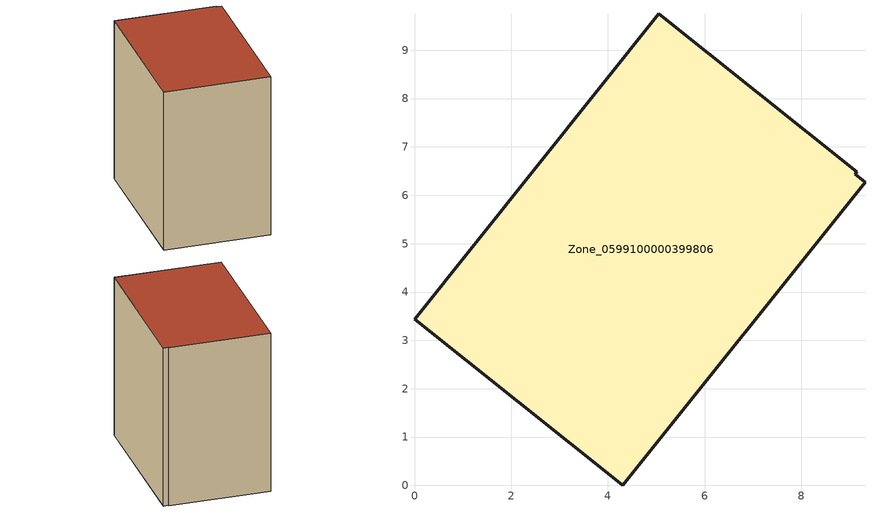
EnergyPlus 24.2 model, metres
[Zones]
Zone_0599100000399806
 floor ground (C_G): 9.15,6.49 9.11,6.44 9.31,6.27 4.31,0 0,3.43 5.05,9.76 z0.94
 wall outside (C_F): 9.15,6.49 5.05,9.76 0,3.43 4.31,0 9.31,6.27 9.11,6.44 9.15,6.49 z0.94:9.64
 roof outside (C_R): 9.11,6.44 9.15,6.49 5.05,9.76 0,3.43 4.31,0 9.31,6.27 z9.64
[BUILDING]
Pand.0599100000399806: North Axis=0; Terrain=City; Loads Convergence Tolerance Value=0.04; Temperature Convergence Tolerance Value=0.4; Solar Distribution=FullExterior; Maximum Number of Warmup Days=25; Minimum Number of Warmup Days=1
[Site:Location]
Rotterdam.The.Hague.AP_ZH_NLD Design_Conditions: Latitude=51.96; Longitude=4.45; Time Zone=1; Elevation=-4.5
[SITE:GROUNDTEMPERATURE:BUILDINGSURFACE]
18, 18, 18, 18, 18, 18, 18, 18, 18, 18, 18, 18
[MATERIAL] Thermal Absorptance=0.9; Solar Absorptance=0.7; Visible Absorptance=0.7
Name | Roughness | Thickness | Conductivity | Density | Specific Heat
G.TI.1992-2005 | MediumSmooth | 0.15 | 0.06 | 540 | 1210
F.TI.1992-2005 | Rough | 0.3 | 0.12 | 1920 | 840
R.TI.1992-2005 | MediumRough | 0.2 | 0.08 | 1500 | 1000
[CONSTRUCTION]
C_G: G.TI.1992-2005
C_F: F.TI.1992-2005
C_R: R.TI.1992-2005
[ZONE]
Zone_0599100000399806: Type=1; Multiplier=1; Ceiling Height=Autocalculate; Volume=Autocalculate; Floor Area=autocalculate; Part of Total Floor Area=Yes
[ZONEINFILTRATION:DESIGNFLOWRATE]
Infil_Zone_0599100000399806: Zone or ZoneList or Space or SpaceList=Zone_0599100000399806; Schedule=AlwaysOn; Design Flow Rate Calculation Method=Flow/Area; Flow Rate per Floor Area=0.0015; Constant Term Coefficient=1; Temperature Term Coefficient=0; Velocity Term Coefficient=0; Velocity Squared Term Coefficient=0
[HVACTEMPLATE:ZONE:IDEALLOADSAIRSYSTEM]
Zone_0599100000399806: Maximum Heating Supply Air Temperature=50; Minimum Cooling Supply Air Temperature=13; Maximum Heating Supply Air Humidity Ratio=0.0156; Minimum Cooling Supply Air Humidity Ratio=0.0077; Heating Limit=NoLimit; Cooling Limit=NoLimit; Dehumidification Control Type=ConstantSensibleHeatRatio; Cooling Sensible Heat Ratio=0.7; Dehumidification Setpoint=60; Humidification Control Type=None; Humidification Setpoint=30; Outdoor Air Method=None; Outdoor Air Flow Rate per Person=0.00944; Outdoor Air Flow Rate per Zone Floor Area=0; Outdoor Air Flow Rate per Zone=0; Demand Controlled Ventilation Type=None; Outdoor Air Economizer Type=NoEconomizer; Heat Recovery Type=None; Sensible Heat Recovery Effectiveness=0.7; Latent Heat Recovery Effectiveness=0.65
[ZONECONTROL:THERMOSTAT]
ThermostatControl_Zone_0599100000399806: Zone or ZoneList=Zone_0599100000399806; Control Type Schedule=DualSetpointControlType; Control 1=Thermostat_Zone_0599100000399806; Temperature Difference Between Cutout And Setpoint=0
[THERMOSTATSETPOINT:DUALSETPOINT]
Thermostat_Zone_0599100000399806: Heating Setpoint Temperature Schedule=HeatingSetpoint_Zone_0599100000399806; Cooling Setpoint Temperature Schedule=CoolingSetpoint_Zone_0599100000399806
[SCHEDULE:COMPACT]
HeatingSetpoint_Zone_0599100000399806: Through: 12/31, For: AllDays, Until: 24:00, 21
CoolingSetpoint_Zone_0599100000399806: Through: 12/31, For: AllDays, Until: 24:00, 24
DualSetpointControlType: Through: 12/31, For: AllDays, Until: 24:00, 4
AlwaysOn: Through: 12/31, For: AllDays, Until: 24:00, 1
